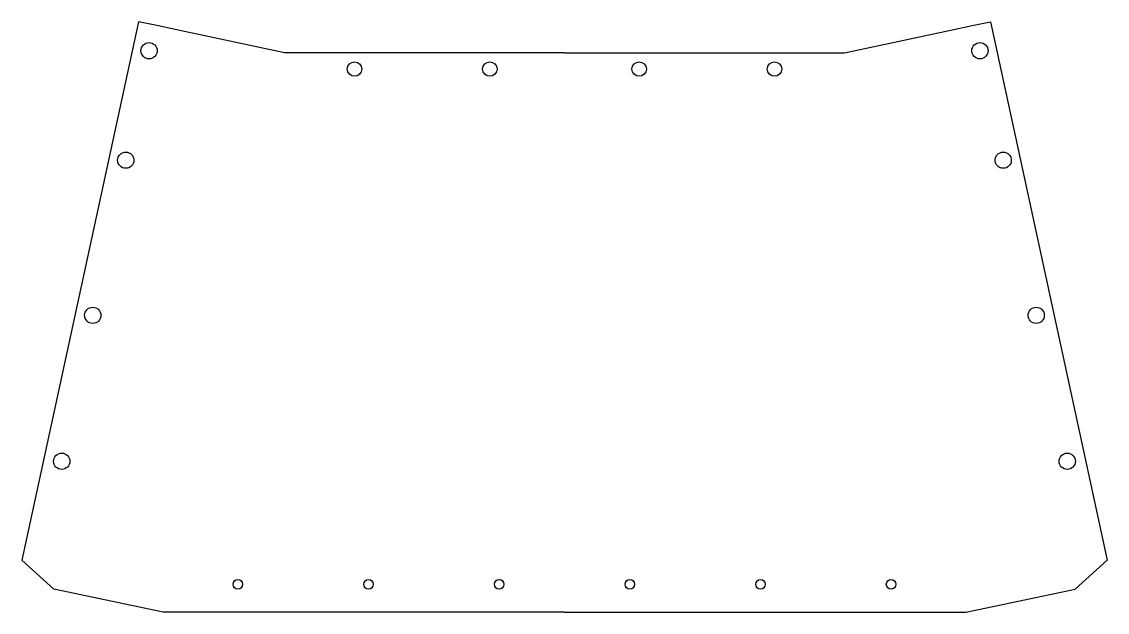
# Model space of a CAD drawing. Header units: inches. Extents: x 10.2 to 24.7, y 9.7 to 17.6.
import ezdxf

# ---------------------------------------------------------------- set-up
doc = ezdxf.new("R2010")
doc.units = ezdxf.units.IN
doc.header["$MEASUREMENT"] = 0

msp = doc.modelspace()

# ---------------------------------------------------------------- linework, layer by layer
for p, q in [((11.728, 17.632), (10.164, 10.414)), ((11.972, 17.58), (11.728, 17.632)), ((11.972, 17.58), (11.728, 17.632)), ((22.896, 17.58), (23.14, 17.632)), ((22.896, 17.58), (23.14, 17.632)), ((23.14, 17.632), (24.704, 10.414)), ((12.217, 17.528), (11.972, 17.58)), ((13.684, 17.217), (12.217, 17.528)), ((21.184, 17.217), (22.651, 17.528)), ((22.651, 17.528), (22.896, 17.58)), ((17.434, 17.217), (13.684, 17.217)), ((17.434, 17.217), (21.184, 17.217)), ((10.592, 10.028), (10.164, 10.414)), ((24.276, 10.028), (24.704, 10.414)), ((12.059, 9.717), (10.592, 10.028)), ((22.809, 9.717), (24.276, 10.028)), ((17.434, 9.717), (12.059, 9.717)), ((17.434, 9.717), (22.809, 9.717))]:
    msp.add_line(p, q)
for centre, radius in [((11.87, 17.243), 0.109), ((22.998, 17.243), 0.109), ((14.622, 16.998), 0.0968), ((16.434, 16.998), 0.0968), ((18.434, 16.998), 0.0968), ((20.247, 16.998), 0.0968), ((11.558, 15.776), 0.109), ((23.31, 15.776), 0.109), ((11.116, 13.697), 0.109), ((23.752, 13.697), 0.109), ((10.7, 11.741), 0.109), ((24.168, 11.741), 0.109), ((13.059, 10.092), 0.0643), ((14.809, 10.092), 0.0643), ((16.559, 10.092), 0.0643), ((18.309, 10.092), 0.0643), ((20.059, 10.092), 0.0643), ((21.809, 10.092), 0.0643)]:
    msp.add_circle(centre, radius)

doc.saveas('drawing.dxf')
